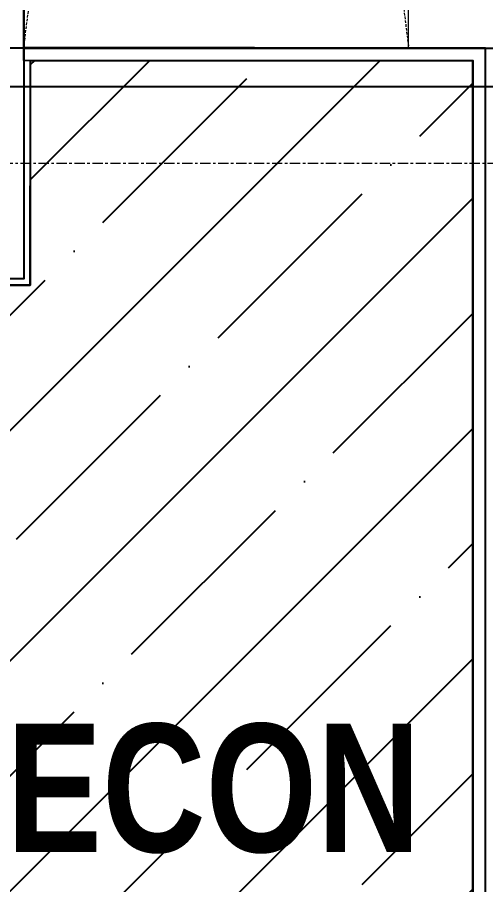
# Model space of a CAD drawing. Extents: x -15449 to 568150, y -1239737 to 53667.
# Drawn here: x 297928 to 301578, y -271428 to -264663 of the extents above; entities that cross this region are included whole.
import ezdxf

# ---------------------------------------------------------------- set-up
doc = ezdxf.new("R2010")
doc.units = 0
doc.header["$LTSCALE"] = 8
doc.linetypes.add('HIDDEN', pattern=[0.375, 0.25, -0.125])
doc.linetypes.add('IDA - Grid Line', pattern=[3500, 2000, -500, 500, -500])
doc.layers.get('0').update_dxf_attribs({"color": 1, "linetype": 'CONTINUOUS'})
doc.layers.add('000_CTCI_CSA', color=7, linetype='CONTINUOUS')
doc.layers.add('高架地板', color=241, linetype='CONTINUOUS')
doc.layers.add('A-_ANOTGRID_E', color=7, linetype='CONTINUOUS', lineweight=9)
doc.layers.add('Block - Cargo Lift_dwg', color=7, linetype='CONTINUOUS', lineweight=9, true_color=0x767676)
doc.styles.add('Site Area', font='arial.ttf', dxfattribs={"width": 0.8})

# ---------------------------------------------------------------- blocks, each defined once
blk = doc.blocks.new('column grid')
at = {"color": 252, "elevation": 0}
blk.add_lwpolyline([(-2854.4, -70338.8), (-754.4, -70338.8), (-754.4, -72138.8), (-2854.4, -72138.8)], close=True, dxfattribs=at)
at = {"layer": 'A-_ANOTGRID_E', "color": 8, "linetype": 'IDA - Grid Line', "ltscale": 0.005, "true_color": 0x808080}
blk.add_line((29680.4, -71238.8, 0), (-104784.6, -71238.8, 0), dxfattribs=at)
blk = doc.blocks.new('CTCI_Building Footprint and Grid')
at = {"layer": '000_CTCI_CSA', "color": 8}
blk.add_line((1986896.6, -900372.6, 0), (1986896.6, -936372.6, 0), dxfattribs=at)
at = {"layer": '000_CTCI_CSA', "color": 252}
for p, q in [((1986896.6, -936372.6, 0), (1996496.6, -936372.6, 0)), ((1986596.6, -936672.6, 0), (1996196.6, -936672.6, 0))]:
    blk.add_line(p, q, dxfattribs=at)
at = {"color": 252}
blk.add_blockref('column grid', (1987651, -866033, 0), dxfattribs=at)

msp = doc.modelspace()

# ---------------------------------------------------------------- hatches: boundary and pattern name
at = {"layer": '高架地板', "lineweight": -3}
h = msp.add_hatch(dxfattribs=at)
h.set_pattern_fill('ANSI35', color=4, scale=200)
h.paths.add_polyline_path([(301478.0108, -264999.023), (298029.8661, -264999.023), (298029.6422, -265201.0888), (298028.2113, -266752.1719), (295827.8523, -266752.1719), (295828.3145, -264902.5509), (288428.3145, -264902.1718), (288428.3145, -266752.1709), (286277.9334, -266752.1718), (286277.9354, -271202.1709), (295894.7047, -271203.8161), (295894.7047, -276902.2586), (301478.0066, -276902.1709)])
h.paths.add_polyline_path([(293628.3171, -259602.1718), (286278.3145, -259602.1718), (286278.3145, -264852.1718), (293628.3171, -264852.1718)])

# ---------------------------------------------------------------- linework, layer by layer
at = {"layer": 'Block - Cargo Lift_dwg', "color": 8, "linetype": 'HIDDEN', "ltscale": 10, "true_color": 0x808080}
for p, q in [((297977.8648, -264902.5634, 0), (300977.8648, -240902.5634, 0)), ((297977.8751, -240902.5634, 0), (300977.8648, -264902.5634, 0))]:
    msp.add_line(p, q, dxfattribs=at)
at = {"layer": 'Block - Cargo Lift_dwg', "lineweight": -3}
for p, q in [((297978.2037, -264998.9658, 0), (297978.3112, -254702.1709, 0)), ((301578.0066, -264902.955, 0), (297978.3145, -264898.9658, 0)), ((301578.0066, -277002.1709, 0), (301578.0066, -264902.955, 0)), ((301478.0066, -265002.8442, 0), (297978.2037, -264998.9658, 0)), ((301478.0066, -276902.1709, 0), (301478.0066, -265002.8442, 0)), ((297978.2113, -265202.955, 0), (297978.2113, -266702.1709, 0)), ((298028.2113, -265202.955, 0), (298028.2113, -266752.1709, 0)), ((297978.2113, -266702.1709, 0), (295877.8648, -266702.1718, 0)), ((298028.2113, -266752.1709, 0), (295827.8523, -266752.1719, 0))]:
    msp.add_line(p, q, dxfattribs=at)
at = {"layer": 'Block - Cargo Lift_dwg', "color": 8, "true_color": 0x808080, "elevation": 0}
msp.add_lwpolyline([(288077.8676, -205202.5618), (276377.8659, -205202.5297), (276377.8676, -236002.5634), (286277.8676, -236002.5634), (286277.8676, -271202.5634), (295877.8615, -271202.5634), (295876.8381, -291002.1708), (305478.3156, -291002.1792), (307278.3128, -291002.1792), (307278.316, -276902.1718), (301578.0066, -276902.1718), (301578.0066, -265204.3622), (297678.3128, -265200.7646), (297678.3161, -228902.5644), (287178.6881, -228902.5684), (287178.698, -220692.4827), (288077.8657, -220692.4869), (288077.8676, -205202.5618)], dxfattribs=at)
for points in [[(300977.8648, -240902.5634), (297977.8648, -240902.5634), (297977.8648, -264902.5634), (300977.8648, -264902.5634)], [(301578.0099, -276902.7181), (295877.8648, -276902.7181), (295877.8648, -264902.5634), (301578.0099, -264902.5634)]]:
    msp.add_lwpolyline(points, close=True, dxfattribs=at)
at = {"layer": '高架地板', "color": 4, "lineweight": -3, "elevation": 0}
msp.add_lwpolyline([(286277.9354, -271202.1709), (286277.9334, -266752.1718), (288428.3145, -266752.1709), (288428.3145, -264902.1718), (295828.3145, -264902.5509), (295827.8523, -266752.1719), (298028.2113, -266752.1719), (298029.6422, -265201.0888), (298029.8661, -264999.023), (301478.0108, -264999.023), (301478.0066, -276902.1709), (295894.7047, -276902.2586), (295894.7047, -271203.8161), (286277.9354, -271202.1709)], dxfattribs=at)

# ---------------------------------------------------------------- block references
at = {"layer": '000_CTCI_CSA', "color": 2}
msp.add_blockref('CTCI_Building Footprint and Grid', (-1688918.33, 671469.6085, 0), dxfattribs=at)

# ---------------------------------------------------------------- texts
at = {"layer": 'Block - Cargo Lift_dwg', "color": 8, "true_color": 0x808080, "insert": (297036.1837, -270173.1732, 0), "char_height": 1000, "attachment_point": 1, "style": 'Site Area'}
msp.add_mtext_dynamic_manual_height_columns('{\\fArial|b1|i0|c0|p34;DECON}', width=7027.147388, gutter_width=24254.764, heights=[0], dxfattribs=at)

doc.saveas('drawing.dxf')
